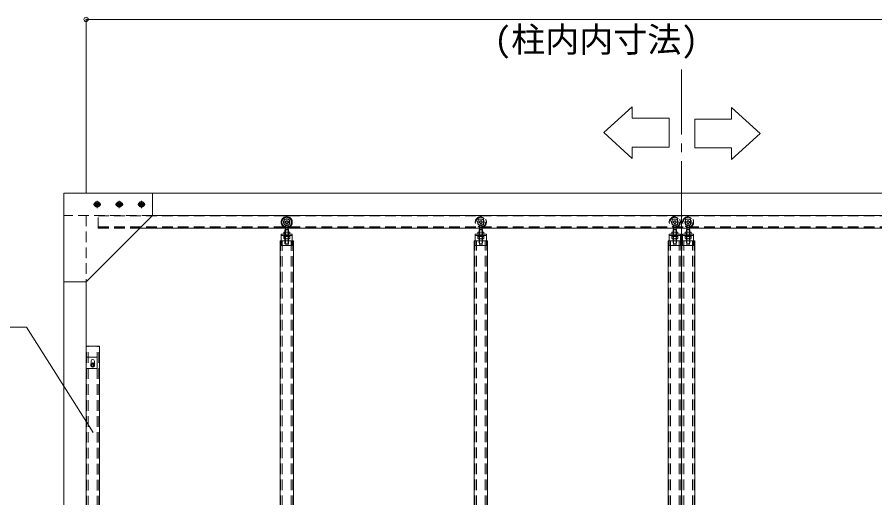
# Model space of a CAD drawing. Units: millimetres, scale not verified. Extents: x -9305 to 9305, y -6415 to 6415.
# Drawn here: x -7084 to -3212, y -546 to 1622 of the extents above; entities that cross this region are included whole.
import ezdxf
from ezdxf.enums import TextEntityAlignment as Align

# ---------------------------------------------------------------- set-up
doc = ezdxf.new("R2010")
doc.units = ezdxf.units.MM
doc.header["$LTSCALE"] = 40
doc.header["$PDMODE"] = 32
doc.header["$PDSIZE"] = 20
for name, pattern in [('CHAIN2', [12, 9, -1, 1, -1]), ('DASHED1', [1.8, 1.2, -0.6]), ('DOUBLE_CHAIN2', [12.8, 9, -1, 0.6, -0.6, 0.6, -1])]:
    doc.linetypes.add(name, pattern=pattern)
for name, color, linetype, lineweight in [('0-0_0', 7, 'Continuous', 9), ('0-4_CYG-45', 7, 'Continuous', 9), ('0-8_TEXT', 7, 'Continuous', 9), ('0-C_寸法', 7, 'Continuous', 9)]:
    doc.layers.add(name, color=color, linetype=linetype, lineweight=lineweight)
doc.styles.add('ＭＳ ゴシック', font='')
doc.styles.get('ＭＳ ゴシック').set_extended_font_data('MS Gothic')

msp = doc.modelspace()

# ---------------------------------------------------------------- linework, layer by layer
at = {"layer": '0-0_0', "linetype": 'CHAIN2'}
msp.add_line((-4085.02, 612.51), (-4085.02, 1386.55), dxfattribs=at)
at = {"layer": '0-0_0'}
for p, q in [((-3858.44, 1214.26), (-3729.5, 1097.26)), ((-4307.12, 984.48), (-4436.06, 1101.48))]:
    msp.add_line(p, q, dxfattribs=at)
at = {"layer": '0-4_CYG-45'}
for p, q in [((-6873.02, 827.54), (-2173.04, 827.54)), ((-6873.02, 827.54), (-6873.02, -3172.46)), ((-2573.04, 727.54), (-6473.02, 727.54)), ((-6530.02, 670.54), (-2516.04, 670.54)), ((-5875.02, 662.54), (-5873.22, 664.34)), ((-5875.02, 662.54), (-5875.02, 652.51)), ((-5875.02, 662.54), (-5859.02, 662.54)), ((-5873.27, 664.34), (-5873.27, 670.54)), ((-5873.22, 664.34), (-5860.82, 664.34)), ((-5873.02, 652.51), (-5873.02, 664.34)), ((-5861.02, 652.51), (-5861.02, 664.34)), ((-5860.82, 664.34), (-5859.02, 662.54)), ((-5860.77, 664.34), (-5860.77, 670.54)), ((-5859.02, 662.54), (-5859.02, 652.51)), ((-4998.73, 662.54), (-4996.93, 664.34)), ((-4998.73, 662.54), (-4982.73, 662.54)), ((-4998.73, 662.54), (-4998.73, 652.51)), ((-4996.98, 664.34), (-4996.98, 670.54)), ((-4996.93, 664.34), (-4984.53, 664.34)), ((-4996.73, 652.51), (-4996.73, 664.34)), ((-4984.73, 652.51), (-4984.73, 664.34)), ((-4984.53, 664.34), (-4982.73, 662.54)), ((-4984.48, 664.34), (-4984.48, 670.54)), ((-4982.73, 662.54), (-4982.73, 652.51)), ((-4123.02, 662.54), (-4121.22, 664.34)), ((-4123.02, 662.54), (-4107.02, 662.54)), ((-4123.02, 662.54), (-4123.02, 652.51)), ((-4121.27, 664.34), (-4121.27, 670.54)), ((-4121.22, 664.34), (-4108.82, 664.34)), ((-4121.02, 652.51), (-4121.02, 664.34)), ((-4109.02, 652.51), (-4109.02, 664.34)), ((-4108.82, 664.34), (-4107.02, 662.54)), ((-4108.77, 664.34), (-4108.77, 670.54)), ((-4107.02, 662.54), (-4107.02, 652.51)), ((-4061.23, 664.34), (-4063.03, 662.54)), ((-4047.03, 662.54), (-4063.03, 662.54)), ((-4063.03, 662.54), (-4063.03, 652.51)), ((-4061.28, 664.34), (-4061.28, 670.54)), ((-4048.83, 664.34), (-4061.23, 664.34)), ((-4061.03, 652.51), (-4061.03, 664.34)), ((-4049.03, 652.51), (-4049.03, 664.34)), ((-4047.03, 662.54), (-4048.83, 664.34)), ((-4048.78, 664.34), (-4048.78, 670.54)), ((-4047.03, 662.54), (-4047.03, 652.51)), ((-5892.02, 642.52), (-5842.02, 642.52)), ((-5892.02, 592.52), (-5892.02, 642.52)), ((-5880.72, 651.51), (-5880.72, 643.56)), ((-5877.27, 652.51), (-5856.17, 652.51)), ((-5877.27, 642.56), (-5856.17, 642.56)), ((-5877.27, 632.51), (-5856.17, 632.51)), ((-5873.79, 651.51), (-5873.79, 643.56)), ((-5859.94, 651.51), (-5859.94, 643.56)), ((-5853.01, 651.51), (-5853.01, 643.56)), ((-5842.02, 642.52), (-5842.02, 592.52)), ((-4965.74, 642.51), (-5015.74, 642.51)), ((-5015.74, 642.51), (-5015.74, 592.52)), ((-5004.43, 651.51), (-5004.43, 643.56)), ((-5000.98, 652.51), (-4979.88, 652.51)), ((-5000.98, 642.56), (-4979.88, 642.56)), ((-5000.98, 632.51), (-4979.88, 632.51)), ((-4997.5, 651.51), (-4997.5, 643.56)), ((-4983.65, 651.51), (-4983.65, 643.56)), ((-4976.72, 651.51), (-4976.72, 643.56)), ((-4965.74, 592.52), (-4965.74, 642.51)), ((-4090.03, 642.51), (-4140.03, 642.51)), ((-4140.03, 642.51), (-4140.03, 592.52)), ((-4128.72, 651.51), (-4128.72, 643.56)), ((-4125.27, 652.51), (-4104.17, 652.51)), ((-4125.27, 642.56), (-4104.17, 642.56)), ((-4125.27, 632.51), (-4104.17, 632.51)), ((-4121.79, 651.51), (-4121.79, 643.56)), ((-4107.94, 651.51), (-4107.94, 643.56)), ((-4101.01, 651.51), (-4101.01, 643.56)), ((-4090.03, 592.52), (-4090.03, 642.51)), ((-4080.02, 642.51), (-4030.02, 642.51)), ((-4080.02, 592.52), (-4080.02, 642.51)), ((-4069.04, 651.51), (-4069.04, 643.56)), ((-4044.78, 652.51), (-4065.88, 652.51)), ((-4044.78, 642.56), (-4065.88, 642.56)), ((-4044.78, 632.51), (-4065.88, 632.51)), ((-4062.12, 651.51), (-4062.12, 643.56)), ((-4048.26, 651.51), (-4048.26, 643.56)), ((-4041.33, 651.51), (-4041.33, 643.56)), ((-4030.02, 642.51), (-4030.02, 592.52)), ((-5897.02, -3607.27), (-5897.02, 612.52)), ((-5897.02, 612.52), (-5892.02, 612.52)), ((-5842.02, 592.52), (-5892.02, 592.52)), ((-5842.02, 612.52), (-5837.02, 612.52)), ((-5837.02, -3607.27), (-5837.02, 612.52)), ((-5020.74, -3607.28), (-5020.74, 612.51)), ((-5020.74, 612.51), (-5015.74, 612.51)), ((-5015.74, 592.52), (-4965.74, 592.52)), ((-4965.74, 612.51), (-4960.74, 612.51)), ((-4960.74, -807.42), (-4960.74, 612.51)), ((-4145.03, -3607.28), (-4145.03, 612.51)), ((-4145.03, 612.51), (-4140.03, 612.51)), ((-4140.03, 592.52), (-4090.03, 592.52)), ((-4090.03, 612.51), (-4085.03, 612.51)), ((-4085.03, -807.42), (-4085.03, 612.51)), ((-4085.02, -807.42), (-4085.02, 612.51)), ((-4080.02, 612.51), (-4085.02, 612.51)), ((-4030.02, 592.52), (-4080.02, 592.52)), ((-4025.02, 612.51), (-4030.02, 612.51)), ((-4025.02, -3607.28), (-4025.02, 612.51)), ((-6773.02, -3537.28), (-6773.02, 427.54)), ((-6713.02, 137.54), (-6773.02, 137.54)), ((-6713.02, 137.54), (-6713.02, -3537.28)), ((-6750.52, 70.54), (-6750.52, 58.03)), ((-6735.52, 70.54), (-6735.52, 58.03))]:
    msp.add_line(p, q, dxfattribs=at)
at = {"layer": '0-4_CYG-45', "linetype": 'CHAIN2'}
for p, q in [((-6739.52, 777.54), (-6706.52, 777.54)), ((-6723.02, 794.04), (-6723.02, 761.04)), ((-6639.52, 777.54), (-6606.52, 777.54)), ((-6623.02, 794.04), (-6623.02, 761.04)), ((-6539.52, 777.54), (-6506.52, 777.54)), ((-6523.02, 794.04), (-6523.02, 761.04))]:
    msp.add_line(p, q, dxfattribs=at)
at = {"layer": '0-4_CYG-45', "linetype": 'DASHED1'}
for p, q in [((-6473.02, 727.54), (-6873.02, 727.54)), ((-6773.02, 727.54), (-6773.02, 427.54)), ((-6718.02, 670.54), (-6718.02, 727.54)), ((-6718.02, 725.94), (-2328.04, 725.94)), ((-5002.23, 710.34), (-4979.23, 710.34)), ((-5002.23, 710.34), (-5002.23, 685.34)), ((-4979.23, 710.34), (-4979.23, 685.34)), ((-4126.52, 710.34), (-4103.52, 710.34)), ((-4126.52, 710.34), (-4126.52, 685.34)), ((-4103.52, 710.34), (-4103.52, 685.34)), ((-4043.53, 710.34), (-4066.53, 710.34)), ((-4066.53, 710.34), (-4066.53, 685.34)), ((-4043.53, 710.34), (-4043.53, 685.34)), ((-6718.02, 676.54), (-2328.04, 676.54)), ((-6718.02, 672.14), (-2328.04, 672.14)), ((-6718.02, 670.54), (-6530.02, 670.54)), ((-5002.23, 685.34), (-4979.23, 685.34)), ((-4126.52, 685.34), (-4103.52, 685.34)), ((-4043.53, 685.34), (-4066.53, 685.34)), ((-4998.73, 652.51), (-4998.73, 599.34)), ((-4982.73, 652.51), (-4982.73, 599.34)), ((-4123.02, 652.51), (-4123.02, 599.34)), ((-4107.02, 652.51), (-4107.02, 599.34)), ((-4063.03, 652.51), (-4063.03, 599.34)), ((-4047.03, 652.51), (-4047.03, 599.34)), ((-5894.72, -3607.48), (-5894.72, 612.52)), ((-5887.02, -3607.48), (-5887.02, 612.52)), ((-5847.02, -3607.48), (-5847.02, 612.52)), ((-5839.32, -3607.48), (-5839.32, 612.52)), ((-5018.44, -3607.28), (-5018.44, 612.51)), ((-5010.74, -3607.28), (-5010.74, 612.51)), ((-4970.74, -3607.28), (-4970.74, 612.51)), ((-4963.04, -3607.28), (-4963.04, 612.51)), ((-4142.73, -3607.28), (-4142.73, 612.51)), ((-4135.03, -3607.28), (-4135.03, 612.51)), ((-4095.03, -3607.28), (-4095.03, 612.51)), ((-4087.33, -3607.28), (-4087.33, 612.51)), ((-4082.72, -3607.28), (-4082.72, 612.51)), ((-4075.02, -3607.28), (-4075.02, 612.51)), ((-4035.02, -3607.28), (-4035.02, 612.51)), ((-4027.32, -3607.28), (-4027.32, 612.51)), ((-6770.72, -3537.46), (-6770.72, 137.54)), ((-6763.02, -3537.46), (-6763.02, 137.54)), ((-6723.02, -3537.46), (-6723.02, 137.54)), ((-6715.32, -3537.46), (-6715.32, 137.54))]:
    msp.add_line(p, q, dxfattribs=at)
at = {"layer": '0-4_CYG-45', "linetype": 'DOUBLE_CHAIN2'}
for p, q in [((-5878.52, 710.34), (-5878.52, 685.34)), ((-5878.52, 710.34), (-5855.52, 710.34)), ((-5855.52, 710.34), (-5855.52, 685.34)), ((-5878.52, 685.34), (-5855.52, 685.34)), ((-5873.27, 673.13), (-5873.27, 685.34)), ((-5860.77, 673.13), (-5860.77, 685.34)), ((-4996.98, 670.54), (-4996.98, 685.34)), ((-4984.48, 670.54), (-4984.48, 685.34)), ((-4121.27, 670.54), (-4121.27, 685.34)), ((-4108.77, 670.54), (-4108.77, 685.34)), ((-4061.28, 670.54), (-4061.28, 685.34)), ((-4048.78, 670.54), (-4048.78, 685.34)), ((-5892.02, 636.52), (-5842.02, 636.52)), ((-5880.72, 623.61), (-5880.72, 631.51)), ((-5880.52, 636.51), (-5880.52, 632.51)), ((-5880.52, 636.51), (-5853.52, 636.51)), ((-5880.52, 632.51), (-5853.52, 632.51)), ((-5877.27, 622.61), (-5856.17, 622.61)), ((-5875.02, 652.51), (-5875.02, 599.34)), ((-5873.79, 623.61), (-5873.79, 631.51)), ((-5867.02, 636.51), (-5873.12, 632.61)), ((-5873.02, 597.34), (-5873.02, 652.51)), ((-5862.02, 636.51), (-5868.12, 632.61)), ((-5861.02, 597.34), (-5861.02, 652.51)), ((-5859.94, 623.61), (-5859.94, 631.51)), ((-5859.02, 652.51), (-5859.02, 599.34)), ((-5853.52, 636.51), (-5853.52, 632.51)), ((-5853.01, 623.61), (-5853.01, 631.51)), ((-5015.74, 636.51), (-4965.74, 636.51)), ((-5004.43, 623.61), (-5004.43, 631.51)), ((-5004.23, 636.51), (-4977.23, 636.51)), ((-5004.23, 636.51), (-5004.23, 632.51)), ((-5004.23, 632.51), (-4977.23, 632.51)), ((-5000.98, 622.61), (-4979.88, 622.61)), ((-4997.5, 623.61), (-4997.5, 631.51)), ((-4990.73, 636.51), (-4996.83, 632.61)), ((-4996.73, 597.34), (-4996.73, 652.51)), ((-4985.73, 636.51), (-4991.83, 632.61)), ((-4984.73, 597.34), (-4984.73, 652.51)), ((-4983.65, 623.61), (-4983.65, 631.51)), ((-4977.23, 636.51), (-4977.23, 632.51)), ((-4976.72, 623.61), (-4976.72, 631.51)), ((-4140.03, 636.51), (-4090.03, 636.51)), ((-4128.72, 623.61), (-4128.72, 631.51)), ((-4128.52, 636.51), (-4101.52, 636.51)), ((-4128.52, 636.51), (-4128.52, 632.51)), ((-4128.52, 632.51), (-4101.52, 632.51)), ((-4125.27, 622.61), (-4104.17, 622.61)), ((-4121.79, 623.61), (-4121.79, 631.51)), ((-4115.02, 636.51), (-4121.12, 632.61)), ((-4121.02, 597.34), (-4121.02, 652.51)), ((-4110.02, 636.51), (-4116.12, 632.61)), ((-4109.02, 597.34), (-4109.02, 652.51)), ((-4107.94, 623.61), (-4107.94, 631.51)), ((-4101.52, 636.51), (-4101.52, 632.51)), ((-4101.01, 623.61), (-4101.01, 631.51)), ((-4030.02, 636.51), (-4080.02, 636.51)), ((-4069.04, 623.61), (-4069.04, 631.51)), ((-4041.53, 636.51), (-4068.53, 636.51)), ((-4068.53, 636.51), (-4068.53, 632.51)), ((-4041.53, 632.51), (-4068.53, 632.51)), ((-4044.78, 622.61), (-4065.88, 622.61)), ((-4062.12, 623.61), (-4062.12, 631.51)), ((-4061.03, 597.34), (-4061.03, 652.51)), ((-4060.03, 636.51), (-4053.93, 632.61)), ((-4055.03, 636.51), (-4048.93, 632.61)), ((-4049.03, 597.34), (-4049.03, 652.51)), ((-4048.26, 623.61), (-4048.26, 631.51)), ((-4041.53, 636.51), (-4041.53, 632.51)), ((-4041.33, 623.61), (-4041.33, 631.51)), ((-5892.02, 612.52), (-5842.02, 612.52)), ((-5875.02, 599.34), (-5859.02, 599.34)), ((-5875.02, 599.34), (-5873.02, 597.34)), ((-5873.02, 597.34), (-5861.02, 597.34)), ((-5859.02, 599.34), (-5861.02, 597.34)), ((-5015.74, 612.51), (-4965.74, 612.51)), ((-4998.73, 599.34), (-4982.73, 599.34)), ((-4998.73, 599.34), (-4996.73, 597.34)), ((-4996.73, 597.34), (-4984.73, 597.34)), ((-4982.73, 599.34), (-4984.73, 597.34)), ((-4960.74, 612.51), (-4960.74, -3607.28)), ((-4140.03, 612.51), (-4090.03, 612.51)), ((-4123.02, 599.34), (-4107.02, 599.34)), ((-4123.02, 599.34), (-4121.02, 597.34)), ((-4121.02, 597.34), (-4109.02, 597.34)), ((-4107.02, 599.34), (-4109.02, 597.34)), ((-4085.03, 612.51), (-4085.03, -3607.28)), ((-4085.02, 612.51), (-4085.02, -3607.28)), ((-4030.02, 612.51), (-4080.02, 612.51)), ((-4047.03, 599.34), (-4063.03, 599.34)), ((-4063.03, 599.34), (-4061.03, 597.34)), ((-4049.03, 597.34), (-4061.03, 597.34)), ((-4047.03, 599.34), (-4049.03, 597.34))]:
    msp.add_line(p, q, dxfattribs=at)
at = {"layer": '0-4_CYG-45'}
for points in [[(-6473.02, 827.54), (-6473.02, 727.54), (-6773.02, 427.54), (-6873.02, 427.54)], [(-6773.02, 37.54), (-6723.02, 37.54), (-6723.02, 87.54), (-6773.02, 87.54)]]:
    msp.add_lwpolyline(points, dxfattribs=at)
for points in [[(-6716.67, 788.54), (-6729.37, 788.54), (-6735.72, 777.54), (-6729.37, 766.54), (-6716.67, 766.54), (-6710.32, 777.54)], [(-6616.67, 788.54), (-6629.37, 788.54), (-6635.72, 777.54), (-6629.37, 766.54), (-6616.67, 766.54), (-6610.32, 777.54)], [(-6516.67, 788.54), (-6529.37, 788.54), (-6535.72, 777.54), (-6529.37, 766.54), (-6516.67, 766.54), (-6510.32, 777.54)], [(-6751.52, 47.64), (-6751.52, 57.45), (-6743.02, 62.36), (-6734.52, 57.45), (-6734.52, 47.64), (-6743.02, 42.73)]]:
    msp.add_lwpolyline(points, close=True, dxfattribs=at)
for centre, radius in [((-6723.02, 777.54), 11), ((-6723.02, 777.54), 7.5), ((-6723.02, 777.54), 7), ((-6723.02, 777.54), 5.92), ((-6623.02, 777.54), 11), ((-6623.02, 777.54), 7.5), ((-6623.02, 777.54), 7), ((-6623.02, 777.54), 5.92), ((-6523.02, 777.54), 11), ((-6523.02, 777.54), 7.5), ((-6523.02, 777.54), 7), ((-6523.02, 777.54), 5.92), ((-6743.02, 52.54), 8.5), ((-6743.02, 52.54), 5), ((-6743.02, 52.54), 5), ((-6743.02, 52.54), 4.19)]:
    msp.add_circle(centre, radius, dxfattribs=at)
at = {"layer": '0-4_CYG-45', "linetype": 'DOUBLE_CHAIN2'}
for radius in [25, 22, 14.49, 6.25, 5]:
    msp.add_circle((-5867.02, 697.34), radius, dxfattribs=at)
at = {"layer": '0-4_CYG-45', "linetype": 'DASHED1'}
for centre, radius in [((-4990.73, 697.34), 25), ((-4990.73, 697.34), 22), ((-4990.73, 697.34), 14.49), ((-4990.73, 697.34), 6.25), ((-4990.73, 697.34), 5), ((-4115.02, 697.34), 25), ((-4115.02, 697.34), 22), ((-4115.02, 697.34), 14.49), ((-4115.02, 697.34), 6.25), ((-4115.02, 697.34), 5), ((-4055.03, 697.34), 25), ((-4055.03, 697.34), 22), ((-4055.03, 697.34), 14.49), ((-4055.03, 697.34), 6.25), ((-4055.03, 697.34), 5)]:
    msp.add_circle(centre, radius, dxfattribs=at)
at = {"layer": '0-4_CYG-45'}
for centre, radius, start, end in [((-6731.02, 777.54), 7.5, 101.415, 258.585), ((-6723.02, 777.54), 12, 126.444, 173.556), ((-6723.02, 777.54), 12, 186.444, 233.556), ((-6723.02, 777.54), 12, 66.444, 113.556), ((-6723.02, 777.54), 12, 6.444, 53.556), ((-6723.02, 777.54), 12, 306.444, 353.556), ((-6715.02, 777.54), 7.5, 281.415, 78.585), ((-6631.02, 777.54), 7.5, 101.415, 258.585), ((-6623.02, 777.54), 12, 126.444, 173.556), ((-6623.02, 777.54), 12, 186.444, 233.556), ((-6623.02, 777.54), 12, 66.444, 113.556), ((-6623.02, 777.54), 12, 6.444, 53.556), ((-6623.02, 777.54), 12, 306.444, 353.556), ((-6615.02, 777.54), 7.5, 281.415, 78.585), ((-6531.02, 777.54), 7.5, 101.415, 258.585), ((-6523.02, 777.54), 12, 126.444, 173.556), ((-6523.02, 777.54), 12, 186.444, 233.556), ((-6523.02, 777.54), 12, 66.444, 113.556), ((-6523.02, 777.54), 12, 6.444, 53.556), ((-6523.02, 777.54), 12, 306.444, 353.556), ((-6515.02, 777.54), 7.5, 281.415, 78.585), ((-6723.02, 777.54), 12, 246.444, 293.556), ((-6623.02, 777.54), 12, 246.444, 293.556), ((-6523.02, 777.54), 12, 246.444, 293.556), ((-5877.26, 646.01), 6.5, 57.795, 122.205), ((-5877.26, 649.06), 6.5, 237.795, 302.205), ((-5866.86, 628.02), 24.49, 73.565, 106.435), ((-5866.86, 667.05), 24.49, 253.565, 286.435), ((-5856.47, 646.06), 6.46, 57.58, 122.42), ((-5856.47, 649.02), 6.46, 237.58, 302.42), ((-5000.97, 646.01), 6.5, 57.795, 122.205), ((-5000.97, 649.06), 6.5, 237.795, 302.205), ((-4990.58, 628.02), 24.49, 73.565, 106.435), ((-4990.58, 667.05), 24.49, 253.565, 286.435), ((-4980.18, 646.06), 6.46, 57.58, 122.42), ((-4980.18, 649.02), 6.46, 237.58, 302.42), ((-4125.26, 646.01), 6.5, 57.795, 122.205), ((-4125.26, 649.06), 6.5, 237.795, 302.205), ((-4114.86, 628.02), 24.49, 73.565, 106.435), ((-4114.86, 667.05), 24.49, 253.565, 286.435), ((-4104.47, 646.06), 6.46, 57.58, 122.42), ((-4104.47, 649.02), 6.46, 237.58, 302.42), ((-4065.58, 646.06), 6.46, 57.58, 122.42), ((-4065.58, 649.02), 6.46, 237.58, 302.42), ((-4055.19, 628.02), 24.49, 73.565, 106.435), ((-4055.19, 667.05), 24.49, 253.565, 286.435), ((-4044.8, 646.01), 6.5, 57.795, 122.205), ((-4044.8, 649.06), 6.5, 237.795, 302.205), ((-6743.02, 70.54), 7.5, 0, 180)]:
    msp.add_arc(centre, radius, start, end, dxfattribs=at)
at = {"layer": '0-4_CYG-45', "linetype": 'DOUBLE_CHAIN2'}
for centre, radius, start, end in [((-5877.26, 626.01), 6.5, 57.795, 122.205), ((-5877.26, 629.11), 6.5, 237.795, 302.205), ((-5866.86, 608.02), 24.49, 73.565, 106.435), ((-5866.86, 647.1), 24.49, 253.565, 286.435), ((-5856.47, 626.06), 6.46, 57.58, 122.42), ((-5856.47, 629.06), 6.46, 237.58, 302.42), ((-5000.97, 626.01), 6.5, 57.795, 122.205), ((-5000.97, 629.11), 6.5, 237.795, 302.205), ((-4990.58, 608.02), 24.49, 73.565, 106.435), ((-4990.58, 647.1), 24.49, 253.565, 286.435), ((-4980.18, 626.06), 6.46, 57.58, 122.42), ((-4980.18, 629.06), 6.46, 237.58, 302.42), ((-4125.26, 626.01), 6.5, 57.795, 122.205), ((-4125.26, 629.11), 6.5, 237.795, 302.205), ((-4114.86, 608.02), 24.49, 73.565, 106.435), ((-4114.86, 647.1), 24.49, 253.565, 286.435), ((-4104.47, 626.06), 6.46, 57.58, 122.42), ((-4104.47, 629.06), 6.46, 237.58, 302.42), ((-4065.58, 626.06), 6.46, 57.58, 122.42), ((-4065.58, 629.06), 6.46, 237.58, 302.42), ((-4055.19, 608.02), 24.49, 73.565, 106.435), ((-4055.19, 647.1), 24.49, 253.565, 286.435), ((-4044.8, 626.01), 6.5, 57.795, 122.205), ((-4044.8, 629.11), 6.5, 237.795, 302.205)]:
    msp.add_arc(centre, radius, start, end, dxfattribs=at)
at = {"layer": '0-8_TEXT'}
for points in [[(-4436.06, 1101.48), (-4307.12, 1218.24), (-4307.12, 1166.55), (-4140.48, 1166.55), (-4140.48, 1036.18), (-4307.12, 1036.18), (-4307.12, 984.48)], [(-3729.5, 1097.26), (-3858.44, 980.5), (-3858.44, 1032.19), (-4025.09, 1032.19), (-4025.09, 1162.56), (-3858.44, 1162.56), (-3858.44, 1214.26)], [(-7481.84, 223.02), (-7041.66, 223.02), (-6741, -252.3)]]:
    msp.add_lwpolyline(points, dxfattribs=at)
at = {"layer": '0-C_寸法'}
for p, q in [((-6773.02, 829.54), (-6773.02, 1613.11)), ((-2273.04, 1612.11), (-6773.02, 1612.11)), ((-6769.02, 1612.11), (-2277.04, 1612.11))]:
    msp.add_line(p, q, dxfattribs=at)
msp.add_point((-6773.02, 1612.11), dxfattribs=at)

# ---------------------------------------------------------------- texts
at = {"layer": '0-8_TEXT', "style": 'ＭＳ ゴシック'}
msp.add_text('(柱内内寸法)', height=112.6, dxfattribs=at).set_placement((-4930.43, 1430.79), align=Align.BOTTOM_LEFT)

doc.saveas('drawing.dxf')
